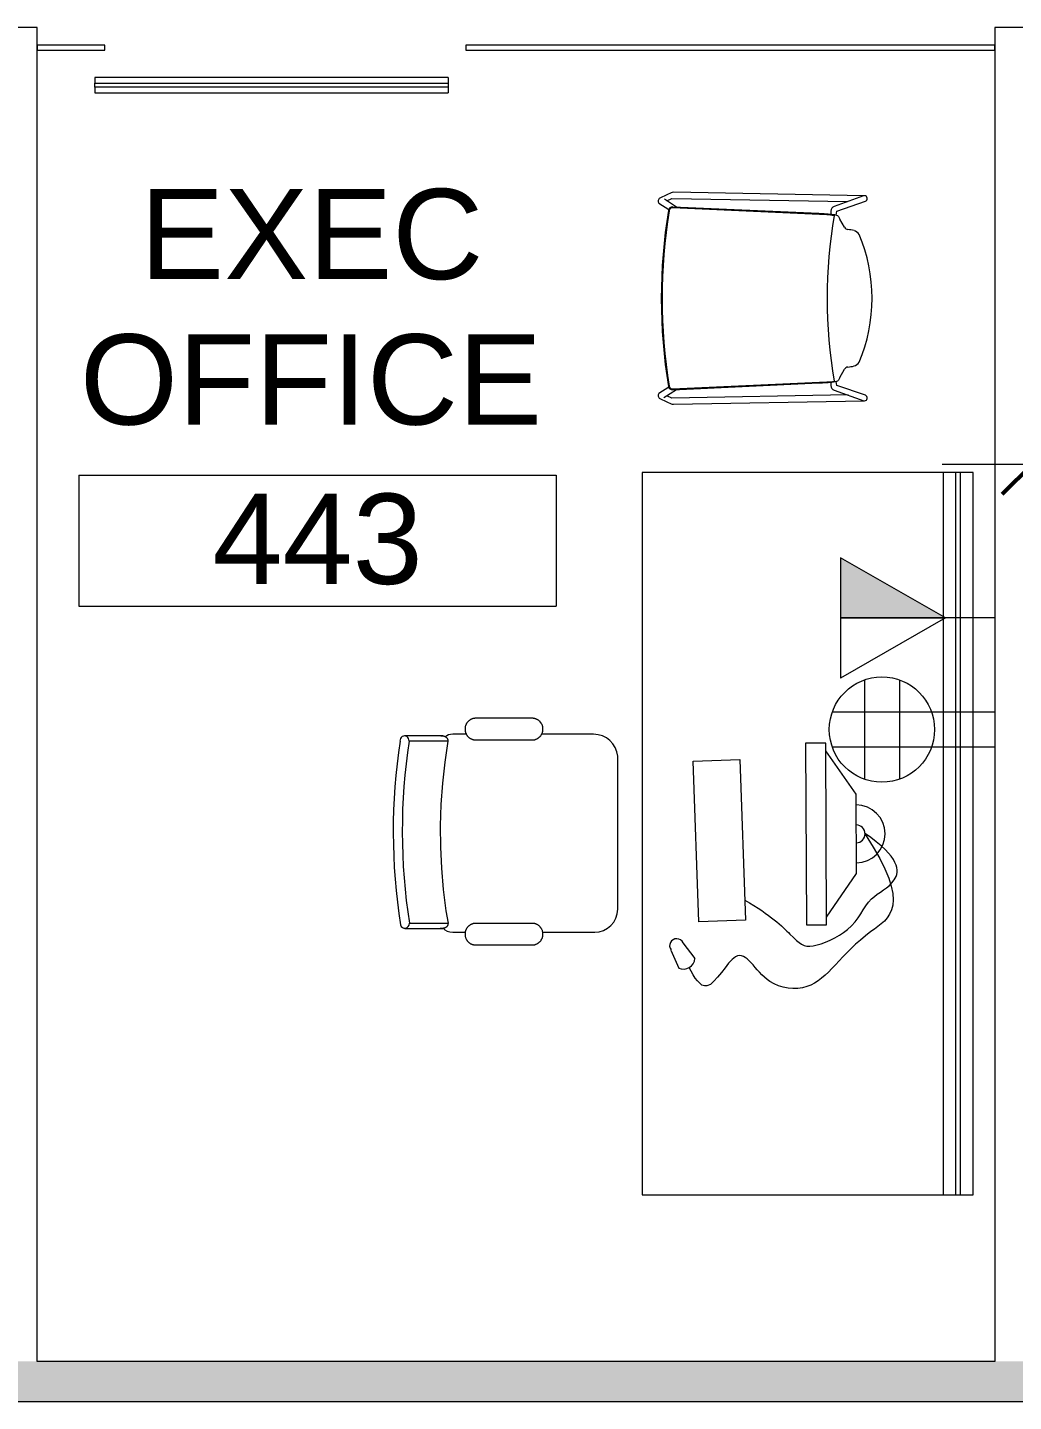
# Model space of a CAD drawing. Header units: inches. Extents: x 1 to 4333, y -575 to 1753.
# Drawn here: x 2510.9 to 2609.2, y 1256.5 to 1393.5 of the extents above; entities that cross this region are included whole.
import ezdxf

# ---------------------------------------------------------------- set-up
doc = ezdxf.new("R2010")
doc.units = ezdxf.units.IN
doc.header["$MEASUREMENT"] = 0
for name, color, linetype, lineweight in [('A-ANNO-DIMS', 211, 'Continuous', 9), ('A-ANNO-DIMS-96', 211, 'Continuous', 9), ('A-ANNO-NOTE', 131, 'Continuous', 20), ('A-AREA-IDEN', 2, 'Continuous', 20), ('A-DOOR', 31, 'Continuous', 13), ('A-DOOR-FRAM', 31, 'Continuous', 9), ('A-DOOR-GLAZ', 31, 'Continuous', 9), ('A-GLAZ-CURT', 52, 'Continuous', 9), ('A-WALL', 113, 'Continuous', 50), ('A-WALL-PATT', 111, 'Continuous', 13), ('I-FURN', 30, 'Continuous', 9), ('I-FURN-PNLS', 30, 'Continuous', 9), ('I-WALL', 2, 'Continuous', 13)]:
    doc.layers.add(name, color=color, linetype=linetype, lineweight=lineweight)
doc.styles.add('Arial', font='arial.ttf', dxfattribs={"height": 9})
doc.styles.add('Arial_4', font='arial.ttf', dxfattribs={"width": 0.85, "height": 9})
doc.dimstyles.new('Linear_-_3_32__Arial__85_-_1_2__Tolerance', dxfattribs={"dimscale": 12, "dimtxt": 9.182335, "dimasz": 0.5, "dimexe": 0.75, "dimexo": 0.5, "dimgap": 0.5, "dimtad": 1, "dimdec": 1, "dimrnd": 0.5, "dimzin": 3, "dimdsep": 46, "dimlunit": 4, "dimtxsty": 'Arial_4', "dimblk1": 'OBLIQUE', "dimblk2": 'OBLIQUE', "dimsah": 1, "dimcen": 0.09, "dimdle": 0.75, "dimazin": 0, "dimtfac": 1, "dimtdec": 4, "dimtix": 1, "dimtmove": 0, "dimatfit": 3, "dimfxl": 1, "dimtvp": 1, "dimfrac": 2, "dimtolj": 1, "dimtzin": 0, "dimarcsym": 2})

# ---------------------------------------------------------------- blocks, each defined once
blk = doc.blocks.new('System Panel - Glazed-2873782-New Construction - Tel_Data_Elec Plan')
at = {"layer": 'A-GLAZ-CURT', "color": 10, "lineweight": 20}
for p, q in [((3.375, 0.25), (-3.375, 0.25)), ((-3.375, 0.25), (-3.375, -0.25)), ((3.375, -0.25), (3.375, 0.25)), ((-3.375, -0.25), (3.375, -0.25))]:
    blk.add_line(p, q, dxfattribs=at)
blk = doc.blocks.new('System Panel - Glazed-2873736-New Construction - Tel_Data_Elec Plan')
at = {"layer": 'A-GLAZ-CURT', "color": 10, "lineweight": 20}
for p, q in [((26.375, 0.25), (-26.375, 0.25)), ((-26.375, 0.25), (-26.375, -0.25)), ((26.375, -0.25), (26.375, 0.25)), ((-26.375, -0.25), (26.375, -0.25))]:
    blk.add_line(p, q, dxfattribs=at)
blk = doc.blocks.new('CWDR_Single Sliding DOOR - 3_5_-2610408-New Construction - Tel_Data_Elec Plan')
at = {"layer": 'A-DOOR-FRAM'}
for p, q in [((16.25, -3), (-19, -3)), ((-19, -3), (-19, -3.5625)), ((-19, -3.9375), (-19, -4.5)), ((16.25, -3), (16.25, -3.5625)), ((16.25, -3.9375), (16.25, -4.5)), ((-19, -4.5), (16.25, -4.5))]:
    blk.add_line(p, q, dxfattribs=at)
at = {"layer": 'A-DOOR-GLAZ', "color": 10, "lineweight": 20}
for p, q in [((-19, -3.5625), (16.25, -3.5625)), ((-19, -3.9375), (-19, -3.5625)), ((16.25, -3.9375), (-19, -3.9375)), ((16.25, -3.5625), (16.25, -3.9375))]:
    blk.add_line(p, q, dxfattribs=at)
blk = doc.blocks.new('Benching - 6_-0_ bench-2529320-New Construction - Tel_Data_Elec Plan')
at = {"layer": 'I-FURN-PNLS'}
for p, q in [((28.57, 54.74), (28.57, 50.87)), ((46.74, 50.89), (46.74, 54.75)), ((27.67, 50.41), (27.67, 49.16)), ((47.41, 49.04), (47.41, 50.41)), ((26.4, 48.1), (26.4, 42.49)), ((28.56, 42.49), (28.56, 48.1)), ((46.84, 48.1), (46.84, 42.49)), ((49.01, 42.49), (49.01, 48.1)), ((27.67, 41.43), (27.67, 36.25)), ((47.41, 36.36), (47.41, 41.54)), ((29.97, 33.95), (45.22, 33.95)), ((73.5, 31.5), (1.5, 31.5)), ((1.5, 31.5), (1.5, 1.5)), ((73.5, 1.5), (73.5, 31.5)), ((25.9, 28.64), (24.09, 27.87)), ((25.04, 26.24), (26.6, 27.43)), ((28.72, 25.87), (44.72, 26.43)), ((44.72, 26.43), (44.88, 21.77)), ((28.89, 21.21), (28.72, 25.87)), ((44.88, 21.77), (28.89, 21.21)), ((46.52, 15.21), (28.4, 15.12)), ((28.4, 15.12), (28.41, 13.12)), ((46.53, 13.21), (46.52, 15.21)), ((28.41, 13.12), (46.53, 13.21)), ((29.18, 13.12), (33.54, 10.14)), ((41.43, 10.18), (45.76, 13.21)), ((33.54, 10.14), (41.43, 10.18)), ((73.5, 1.5), (1.5, 1.5)), ((1.5, 1.5), (1.5, 0.25)), ((73.5, 0.25), (73.5, 1.5)), ((73.5, 0.25), (1.5, 0.25)), ((1.5, 0.25), (1.5, -0.25)), ((73.5, -0.25), (73.5, 0.25)), ((1.5, -0.25), (73.5, -0.25)), ((1.5, -0.25), (1.5, -1.5)), ((73.5, -1.5), (73.5, -0.25)), ((1.5, -1.5), (73.5, -1.5))]:
    blk.add_line(p, q, dxfattribs=at)
at = {"layer": 'I-FURN-PNLS', "flags": 128}
for points in [[(28.06, 55.19), (28.06, 54.56), (28.06, 53.98), (28.06, 53.45), (28.06, 52.99), (28.06, 52.58), (28.06, 52.23), (28.06, 51.94), (28.06, 51.71), (28.06, 51.54), (28.06, 51.43), (28.06, 51.38), (28.06, 51.38)], [(47.25, 51.4), (47.25, 51.43), (47.25, 51.52), (47.25, 51.67), (47.25, 51.88), (47.25, 52.15), (47.25, 52.48), (47.25, 52.87), (47.25, 53.32), (47.25, 53.83), (47.25, 54.39), (47.25, 55.01), (47.25, 55.21)], [(28.06, 51.38), (28.06, 51.41), (28.06, 51.5), (28.06, 51.58)], [(28.57, 50.87), (28.55, 50.87), (28.53, 50.87), (28.51, 50.88), (28.49, 50.88), (28.47, 50.88), (28.45, 50.89), (28.43, 50.89), (28.41, 50.9), (28.39, 50.9), (28.37, 50.91), (28.35, 50.92), (28.34, 50.93), (28.32, 50.94), (28.3, 50.95), (28.28, 50.96), (28.27, 50.97), (28.25, 50.98), (28.24, 51), (28.22, 51.01), (28.21, 51.03), (28.19, 51.04), (28.18, 51.06), (28.17, 51.07), (28.15, 51.09), (28.14, 51.1), (28.13, 51.12), (28.12, 51.14), (28.11, 51.16), (28.1, 51.18), (28.1, 51.19), (28.09, 51.21), (28.08, 51.23), (28.08, 51.25), (28.07, 51.27), (28.07, 51.29), (28.07, 51.31), (28.06, 51.33), (28.06, 51.35), (28.06, 51.37), (28.06, 51.38)], [(46.74, 50.89), (44.64, 51.21), (42.53, 51.44), (40.41, 51.59), (38.29, 51.66), (36.17, 51.64), (34.05, 51.54), (31.93, 51.35), (29.82, 51.08), (28.57, 50.87)], [(47.25, 51.4), (47.25, 51.38), (47.25, 51.36), (47.24, 51.34), (47.24, 51.32), (47.24, 51.3), (47.23, 51.28), (47.23, 51.26), (47.22, 51.24), (47.22, 51.22), (47.21, 51.2), (47.2, 51.18), (47.19, 51.16), (47.18, 51.14), (47.17, 51.13), (47.16, 51.11), (47.15, 51.09), (47.13, 51.08), (47.12, 51.06), (47.11, 51.05), (47.09, 51.03), (47.08, 51.02), (47.06, 51), (47.05, 50.99), (47.03, 50.98), (47.01, 50.97), (47, 50.96), (46.98, 50.95), (46.96, 50.94), (46.94, 50.93), (46.92, 50.92), (46.91, 50.92), (46.89, 50.91), (46.87, 50.9), (46.85, 50.9), (46.83, 50.9), (46.81, 50.89), (46.79, 50.89), (46.77, 50.89), (46.75, 50.89), (46.74, 50.89)], [(47.25, 51.6), (47.25, 51.47), (47.25, 51.41), (47.25, 51.4)], [(28.56, 48.1), (28.56, 48.14), (28.56, 48.18), (28.56, 48.23), (28.55, 48.27), (28.54, 48.31), (28.53, 48.36), (28.52, 48.4), (28.51, 48.44), (28.49, 48.48), (28.48, 48.52), (28.46, 48.56), (28.44, 48.6), (28.42, 48.64), (28.4, 48.67), (28.38, 48.71), (28.35, 48.74), (28.32, 48.78), (28.3, 48.81), (28.27, 48.84), (28.24, 48.87), (28.2, 48.9), (28.17, 48.93), (28.14, 48.96), (28.1, 48.98), (28.07, 49.01), (28.03, 49.03), (27.99, 49.05), (27.95, 49.07), (27.91, 49.09), (27.87, 49.11), (27.83, 49.12), (27.79, 49.14), (27.75, 49.15), (27.71, 49.16), (27.67, 49.16), (27.62, 49.17), (27.58, 49.18), (27.54, 49.18), (27.49, 49.18), (27.45, 49.18), (27.41, 49.18), (27.36, 49.17), (27.32, 49.17), (27.28, 49.16), (27.24, 49.15), (27.19, 49.14), (27.15, 49.13), (27.11, 49.12), (27.07, 49.1), (27.03, 49.08), (26.99, 49.06), (26.95, 49.04), (26.92, 49.02), (26.88, 49), (26.85, 48.97), (26.81, 48.95), (26.78, 48.92), (26.75, 48.89), (26.71, 48.86), (26.68, 48.83), (26.66, 48.8), (26.63, 48.76), (26.6, 48.73), (26.58, 48.69), (26.55, 48.66), (26.53, 48.62), (26.51, 48.58), (26.49, 48.54), (26.48, 48.5), (26.46, 48.46), (26.45, 48.42), (26.44, 48.38), (26.43, 48.34), (26.42, 48.29), (26.41, 48.25), (26.41, 48.21), (26.4, 48.16), (26.4, 48.12), (26.4, 48.1)], [(49.01, 48.1), (49.01, 48.14), (49.01, 48.19), (49, 48.23), (49, 48.27), (48.99, 48.31), (48.98, 48.36), (48.97, 48.4), (48.96, 48.44), (48.94, 48.48), (48.93, 48.52), (48.91, 48.56), (48.89, 48.6), (48.87, 48.64), (48.85, 48.67), (48.82, 48.71), (48.8, 48.75), (48.77, 48.78), (48.74, 48.81), (48.71, 48.85), (48.68, 48.88), (48.65, 48.91), (48.62, 48.93), (48.58, 48.96), (48.55, 48.99), (48.51, 49.01), (48.48, 49.03), (48.44, 49.05), (48.4, 49.07), (48.36, 49.09), (48.32, 49.11), (48.28, 49.12), (48.24, 49.14), (48.2, 49.15), (48.15, 49.16), (48.11, 49.17), (48.07, 49.17), (48.03, 49.18), (47.98, 49.18), (47.94, 49.18), (47.9, 49.18), (47.85, 49.18), (47.81, 49.18), (47.77, 49.17), (47.72, 49.16), (47.68, 49.15), (47.64, 49.14), (47.6, 49.13), (47.56, 49.12), (47.52, 49.1), (47.48, 49.08), (47.44, 49.07), (47.4, 49.04), (47.36, 49.02), (47.33, 49), (47.29, 48.97), (47.26, 48.95), (47.22, 48.92), (47.19, 48.89), (47.16, 48.86), (47.13, 48.83), (47.1, 48.8), (47.07, 48.76), (47.05, 48.73), (47.02, 48.69), (47, 48.66), (46.98, 48.62), (46.96, 48.58), (46.94, 48.54), (46.92, 48.5), (46.91, 48.46), (46.89, 48.42), (46.88, 48.38), (46.87, 48.34), (46.86, 48.29), (46.85, 48.25), (46.85, 48.21), (46.85, 48.17), (46.84, 48.12), (46.84, 48.1)], [(26.4, 42.49), (26.4, 42.45), (26.4, 42.4), (26.41, 42.36), (26.41, 42.32), (26.42, 42.28), (26.43, 42.23), (26.44, 42.19), (26.45, 42.15), (26.47, 42.11), (26.49, 42.07), (26.5, 42.03), (26.52, 41.99), (26.54, 41.95), (26.57, 41.92), (26.59, 41.88), (26.61, 41.84), (26.64, 41.81), (26.67, 41.78), (26.7, 41.74), (26.73, 41.71), (26.76, 41.68), (26.79, 41.66), (26.83, 41.63), (26.86, 41.6), (26.9, 41.58), (26.93, 41.56), (26.97, 41.54), (27.01, 41.52), (27.05, 41.5), (27.09, 41.48), (27.13, 41.47), (27.17, 41.45), (27.21, 41.44), (27.26, 41.43), (27.3, 41.42), (27.34, 41.42), (27.38, 41.41), (27.43, 41.41), (27.47, 41.41), (27.51, 41.41), (27.56, 41.41), (27.6, 41.41), (27.64, 41.42), (27.69, 41.43), (27.73, 41.44), (27.77, 41.45), (27.81, 41.46), (27.85, 41.47), (27.89, 41.49), (27.93, 41.51), (27.97, 41.52), (28.01, 41.55), (28.05, 41.57), (28.08, 41.59), (28.12, 41.62), (28.15, 41.64), (28.19, 41.67), (28.22, 41.7), (28.25, 41.73), (28.28, 41.76), (28.31, 41.79), (28.34, 41.83), (28.36, 41.86), (28.39, 41.9), (28.41, 41.93), (28.43, 41.97), (28.45, 42.01), (28.47, 42.05), (28.49, 42.09), (28.5, 42.13), (28.52, 42.17), (28.53, 42.21), (28.54, 42.25), (28.55, 42.29), (28.55, 42.34), (28.56, 42.38), (28.56, 42.42), (28.56, 42.47), (28.56, 42.49)], [(46.84, 42.49), (46.84, 42.45), (46.85, 42.4), (46.85, 42.36), (46.86, 42.32), (46.87, 42.27), (46.87, 42.23), (46.89, 42.19), (46.9, 42.15), (46.91, 42.11), (46.93, 42.07), (46.95, 42.03), (46.97, 41.99), (46.99, 41.95), (47.01, 41.91), (47.03, 41.88), (47.06, 41.84), (47.08, 41.81), (47.11, 41.78), (47.14, 41.74), (47.17, 41.71), (47.2, 41.68), (47.24, 41.65), (47.27, 41.63), (47.31, 41.6), (47.34, 41.58), (47.38, 41.56), (47.42, 41.53), (47.46, 41.51), (47.49, 41.5), (47.53, 41.48), (47.58, 41.46), (47.62, 41.45), (47.66, 41.44), (47.7, 41.43), (47.74, 41.42), (47.79, 41.42), (47.83, 41.41), (47.87, 41.41), (47.92, 41.41), (47.96, 41.41), (48, 41.41), (48.05, 41.41), (48.09, 41.42), (48.13, 41.43), (48.17, 41.43), (48.22, 41.45), (48.26, 41.46), (48.3, 41.47), (48.34, 41.49), (48.38, 41.5), (48.42, 41.52), (48.46, 41.54), (48.49, 41.57), (48.53, 41.59), (48.57, 41.61), (48.6, 41.64), (48.63, 41.67), (48.67, 41.7), (48.7, 41.73), (48.73, 41.76), (48.76, 41.79), (48.78, 41.82), (48.81, 41.86), (48.83, 41.89), (48.86, 41.93), (48.88, 41.97), (48.9, 42.01), (48.92, 42.05), (48.93, 42.09), (48.95, 42.13), (48.96, 42.17), (48.97, 42.21), (48.99, 42.25), (48.99, 42.29), (49, 42.34), (49.01, 42.38), (49.01, 42.42), (49.01, 42.47), (49.01, 42.49)]]:
    blk.add_lwpolyline(points, dxfattribs=at)
at = {"layer": 'I-FURN-PNLS'}
for centre, radius, start, end in [((28.99, 50.41), 1.32, 132.1873, 180), ((46.09, 50.41), 1.32, 360, 35.7227), ((29.97, 36.25), 2.3, 180, 270), ((44.99, 36.36), 2.42, 275.3193, 360), ((26.32, 28.07), 0.703, 293.9686, 126.3623), ((25.17, 27.41), 1.17, 156.8209, 263.5101), ((37.48, 10.16), 2.88, 180.2998, 0.2998), ((37.48, 10.16), 0.885, 180.2998, 0.2998)]:
    blk.add_arc(centre, radius, start, end, dxfattribs=at)
for centre, major_axis, ratio, start_param, end_param in [((37.7, 7.69), (54.09, 0), 0.899459, 1.402966, 1.74368), ((28.57, 55.19), (0.507, 0), 0.899459, 1.913366, 4.712389), ((37.7, 7.69), (53.09, 0), 0.899459, 1.399774, 1.74371), ((46.74, 55.21), (-0.507, 0), 0.899459, 1.570796, 4.712389), ((28.57, 51.58), (0.507, 0), 0.99468, 2.996027, 3.185649), ((46.74, 51.6), (-0.507, 0), 0.99468, 2.879793, 3.141593)]:
    blk.add_ellipse(centre, major_axis=major_axis, ratio=ratio, start_param=start_param, end_param=end_param, dxfattribs=at)
for points, knots in [([(37.46, 9.28), (30.21, 4.5), (27.06, 10.98), (21.49, 13.68), (22.36, 19.81), (27.52, 21.68), (20.87, 24.96), (23.16, 26.31), (24.16, 26.82)], [0, 0, 0, 0, 4.203758, 11.310205, 15.301003, 21.109862, 25.639067, 29.008441, 29.008441, 29.008441, 29.008441]), ([(30.88, 21.28), (29.38, 18.67), (26.77, 16.06), (25.81, 15.1), (27.94, 10.11), (31.08, 9.27), (32.57, 5.78), (35.12, 5.78), (37.55, 9.34)], [0, 0, 0, 0, 0.22393, 0.514942, 0.793465, 1.139785, 1.406318, 1.702385, 1.702385, 1.702385, 1.702385]), ([(30.88, 21.28), (29.38, 18.67), (26.77, 16.06), (25.81, 15.1), (27.94, 10.11), (31.08, 9.27), (32.57, 5.78), (35.12, 5.78), (37.55, 9.34)], [0, 0, 0, 0, 0.22393, 0.514942, 0.793465, 1.139785, 1.406318, 1.702385, 1.702385, 1.702385, 1.702385])]:
    blk.add_open_spline(points, degree=3, knots=knots, dxfattribs=at)
blk = doc.blocks.new('Seating - Guest - Steelcase Coalesse - Montara650 - Fully Upholstered-1822742-New Construction - Tel_Data_Elec Plan')
at = {"layer": 'I-FURN'}
for p, q in [((-10.22, 20.26), (-10.57, 1.21)), ((-10.22, 20.17), (-9.16, 17.23)), ((-8.69, 17.51), (-9.67, 20.35)), ((9.67, 20.35), (8.69, 17.51)), ((9.16, 17.23), (10.22, 20.2)), ((10.57, 1.21), (10.22, 20.26)), ((-9.96, 1.06), (-9.64, 18.56)), ((-7.08, 18.26), (-7.89, 17.81)), ((7.89, 17.81), (7.08, 18.26)), ((9.64, 18.62), (9.96, 1.06)), ((-8.32, 16.51), (-9.02, 1.14)), ((-8.28, 17.45), (-8.69, 17.51)), ((-8.69, 16.9), (-8.36, 16.9)), ((8.69, 17.51), (8.28, 17.45)), ((9.03, 1.1), (8.32, 16.52)), ((8.36, 16.9), (8.69, 16.9)), ((-8.44, 15.69), (-9.1, 1.15)), ((9.11, 1.1), (8.44, 15.69)), ((-9.09, 1.5), (-9.88, 0.3)), ((9.9, 0.26), (9.09, 1.5)), ((-9.72, 0.53), (-9.96, 1.06)), ((-9.5, -0.24), (-8.86, 0.73)), ((8.86, 0.73), (9.5, -0.24)), ((9.96, 1.06), (9.72, 0.53))]:
    blk.add_line(p, q, dxfattribs=at)
for centre, radius, start, end in [((0, 4.82), 16.2, 66.8302, 113.1681), ((-9.94, 20.26), 0.282, 19, 178.9467), ((-1.87, 17.99), 5.03, 165.9044, 173.1407), ((-5.95, 19.02), 0.817, 121.1935, 165.9044), ((5.95, 19.02), 0.817, 14.0956, 58.7804), ((1.87, 17.99), 5.03, 6.8593, 14.0956), ((9.94, 20.26), 0.282, 1.0533, 161), ((-10.61, 22.71), 5.6, 296.0135, 299), ((-7.29, 18.64), 0.435, 299, 353.1407), ((7.29, 18.64), 0.435, 186.8593, 241), ((10.61, 22.71), 5.6, 241, 243.9865), ((-8.69, 17.4), 0.5, 199, 270), ((22.6, 14.27), 31.07, 174.6265, 177.3768), ((-7.12, 17.07), 1.21, 154.594, 174.6265), ((-2.97, 16.33), 5.35, 170.2889, 178.1227), ((0.01, 64.99), 48.46, 260.1844, 279.8166), ((-7.99, 17.48), 0.255, 128.581, 154.594), ((7.99, 17.48), 0.255, 25.406, 51.419), ((7.12, 17.07), 1.21, 5.3735, 25.406), ((4.4, 16.65), 3.92, 358.1706, 8.6526), ((-22.6, 14.27), 31.07, 2.6232, 5.3735), ((8.69, 17.4), 0.5, 270, 341), ((-10, 1.2), 0.566, 178.9467, 202.6525), ((0.44, 5.56), 11.88, 202.6525, 208.7415), ((-8.67, 1.13), 0.435, 177.3768, 260.6897), ((-8.67, 1.13), 0.355, 177.3768, 260.6897), ((0, 54), 54.01, 260.6897, 279.3586), ((0, 54), 53.93, 260.6897, 279.3586), ((8.72, 1.09), 0.308, 279.3586, 2.6232), ((8.72, 1.09), 0.388, 279.3586, 2.6232), ((-0.44, 5.56), 11.88, 331.2585, 337.3475), ((10, 1.2), 0.566, 337.3475, 1.0533), ((-9.71, -0.01), 0.31, 208.7415, 312.666), ((9.71, -0.01), 0.31, 227.334, 331.2585)]:
    blk.add_arc(centre, radius, start, end, dxfattribs=at)
blk = doc.blocks.new('FORM Room Tag - Name _ Number-2260771-New Construction - Tel_Data_Elec Plan')
at = {"layer": 'A-AREA-IDEN'}
for p, q in [((-0.2444, -0.0231), (-0.2444, -0.1589)), ((-0.2444, -0.0231), (0.2515, -0.0231)), ((0.2515, -0.0231), (0.2515, -0.1589)), ((-0.2444, -0.1589), (0.2515, -0.1589))]:
    blk.add_line(p, q, dxfattribs=at)
blk = doc.blocks.new('DIMBLOCK1-New Construction - Tel_Data_Elec Plan')
at = {"layer": 'A-ANNO-DIMS-96'}
for p, q in [((2611.09, 1348.2), (2611.09, 1358.95)), ((2716.09, 1348.2), (2716.09, 1358.95)), ((2602.09, 1349.95), (2725.09, 1349.95)), ((2611.09, 1349.95), (2611.09, 1348.2)), ((2716.09, 1349.95), (2716.09, 1348.2))]:
    blk.add_line(p, q, dxfattribs=at)
at = {"layer": 'A-ANNO-DIMS-96', "lineweight": 50}
for p, q in [((2611.09, 1349.95), (2614.09, 1352.95)), ((2716.09, 1349.95), (2719.09, 1352.95)), ((2611.09, 1349.95), (2608.09, 1346.95)), ((2716.09, 1349.95), (2713.09, 1346.95))]:
    blk.add_line(p, q, dxfattribs=at)
at = {"layer": 'A-ANNO-DIMS-96', "color": 0, "insert": (2650.24, 1367.64), "char_height": 9, "width": 32.0393, "attachment_point": 1, "line_spacing_factor": 0.941778, "style": 'Arial_4'}
blk.add_mtext('8\' - 9"', dxfattribs=at)
blk = doc.blocks.new('_Oblique')
at = {"color": 0, "linetype": 'ByBlock', "lineweight": -2}
blk.add_line((-0.5, -0.5), (0.5, 0.5), dxfattribs=at)

msp = doc.modelspace()

# ---------------------------------------------------------------- hatches: boundary and pattern name
at = {"layer": 'A-ANNO-NOTE', "lineweight": 9}
msp.add_hatch(color=256, dxfattribs=at).paths.add_polyline_path([(2602.42, 1334.62), (2591.96, 1340.62), (2591.96, 1334.62)], flags=0)
at = {"layer": 'A-WALL-PATT'}
msp.add_hatch(color=8, dxfattribs=at).paths.add_polyline_path([(2706.64, 1256.49), (2714.66, 1256.49), (2714.66, 1260.49), (2288.84, 1260.49), (2288.84, 1256.49), (2671.99, 1256.49)], flags=0)

# ---------------------------------------------------------------- linework, layer by layer
at = {"layer": 'A-ANNO-NOTE'}
for p, q in [((2591.96, 1340.62), (2591.96, 1334.62)), ((2602.42, 1334.62), (2591.96, 1340.62)), ((2591.96, 1340.62), (2591.96, 1328.62)), ((2602.42, 1334.62), (2591.96, 1340.62)), ((2591.96, 1334.62), (2602.42, 1334.62)), ((2607.34, 1334.62), (2591.96, 1334.62)), ((2602.42, 1334.62), (2591.96, 1328.62)), ((2594.35, 1328.44), (2594.35, 1318.54)), ((2597.83, 1328.44), (2597.83, 1318.54)), ((2607.34, 1325.23), (2591.14, 1325.23)), ((2607.34, 1321.75), (2591.14, 1321.75))]:
    msp.add_line(p, q, dxfattribs=at)
msp.add_circle((2596.09, 1323.49), 5.25, dxfattribs=at)
at = {"layer": 'A-WALL', "color": 10, "lineweight": 20}
for p, q in [((2607.34, 1260.49), (2511.84, 1260.49)), ((2288.34, 1256.49), (2714.66, 1256.49))]:
    msp.add_line(p, q, dxfattribs=at)
at = {"layer": 'I-WALL', "color": 10, "lineweight": 20}
for p, q in [((2511.84, 1393.49), (2508.09, 1393.49)), ((2511.84, 1260.49), (2511.84, 1393.49)), ((2611.09, 1393.49), (2607.34, 1393.49)), ((2607.34, 1393.49), (2607.34, 1260.49))]:
    msp.add_line(p, q, dxfattribs=at)

# ---------------------------------------------------------------- block references
at = {"layer": 'A-AREA-IDEN', "xscale": 95.99999999999994, "yscale": 95.99999999999994, "zscale": 95.99999999999994}
msp.add_blockref('FORM Room Tag - Name _ Number-2260771-New Construction - Tel_Data_Elec Plan', (2539.47, 1351.06), dxfattribs=at)
at = {"layer": 'A-DOOR'}
msp.add_blockref('CWDR_Single Sliding DOOR - 3_5_-2610408-New Construction - Tel_Data_Elec Plan', (2536.59, 1391.49), dxfattribs=at)
at = {"layer": 'A-GLAZ-CURT'}
for name, p in [('System Panel - Glazed-2873782-New Construction - Tel_Data_Elec Plan', (2515.21, 1391.49)), ('System Panel - Glazed-2873736-New Construction - Tel_Data_Elec Plan', (2580.96, 1391.49))]:
    msp.add_blockref(name, p, dxfattribs=at)
at = {"layer": 'I-FURN', "rotation": 269.9999999999997}
msp.add_blockref('Seating - Guest - Steelcase Coalesse - Montara650 - Fully Upholstered-1822742-New Construction - Tel_Data_Elec Plan', (2574.09, 1366.49), dxfattribs=at)
at = {"layer": 'I-FURN-PNLS', "rotation": 89.99999999999986}
msp.add_blockref('Benching - 6_-0_ bench-2529320-New Construction - Tel_Data_Elec Plan', (2603.69, 1275.61), dxfattribs=at)

# ---------------------------------------------------------------- texts
at = {"layer": 'A-AREA-IDEN', "lineweight": 9, "char_height": 9, "attachment_point": 1, "style": 'Arial'}
for s, insert, width in [('EXEC', (2522.1, 1377.4), 41.814), ('OFFICE', (2516.1, 1362.9), 56.358), ('443', (2529.32, 1347.01), 25.452)]:
    msp.add_mtext(s, dxfattribs=dict(at, insert=insert, width=width))

# ---------------------------------------------------------------- dimensions: what is measured, and where the dimension line sits
at = {"layer": 'A-ANNO-DIMS'}
dim = msp.add_linear_dim(base=(2716.09, 1349.95), p1=(2611.09, 1354.2), p2=(2716.09, 1354.2), dimstyle='Linear_-_3_32__Arial__85_-_1_2__Tolerance', override={"dimpost": '<>', "dimfxl": 105}, dxfattribs=at)
dim.commit()
dim.dimension.update_dxf_attribs({"geometry": 'DIMBLOCK1-New Construction - Tel_Data_Elec Plan', "text_midpoint": (2663.59, 1360.55)})

doc.saveas('drawing.dxf')
